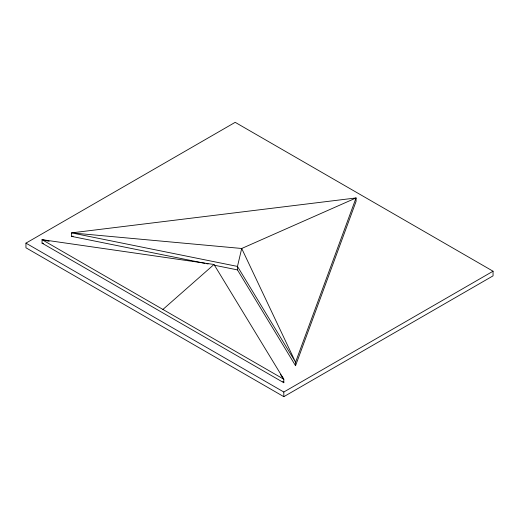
<?xml version="1.0" encoding="UTF-8"?>
<svg xmlns="http://www.w3.org/2000/svg" width="519" height="519" viewBox="0 0 519 519"><rect width="100%" height="100%" fill="white"/><g stroke="black" fill="none" stroke-linecap="round" stroke-linejoin="round"><path stroke-width="0.78" d="M295.545 365.7L356.073 201.424L356.073 197.94L241.705 248.484L237.468 266.416L237.468 269.899L295.545 365.7L295.551 362.217L356.073 197.94L71.525 232.875L71.531 236.366L204.914 263.321M162.927 309.447L214.01 264.476L283.815 379.24L283.822 382.73L42.045 243.139L42.045 239.655L214.01 264.476M25.95 243.139L235.185 122.335L493.05 271.216L493.05 275.861L283.815 396.665L25.95 247.784L25.95 243.139L283.815 392.014L493.05 271.216M71.531 236.366L73.14 236.171M206.504 263.639L208.093 263.963M214.444 265.248L237.468 269.899M49.149 241.322L42.045 239.655L283.815 379.24L280.558 374.608M42.045 243.139L43.628 243.508M282.887 381.4L283.822 382.73M283.815 392.014L283.815 396.665M241.705 248.484L71.525 232.875L237.468 266.416L295.551 362.217L241.705 248.484"/></g></svg>
